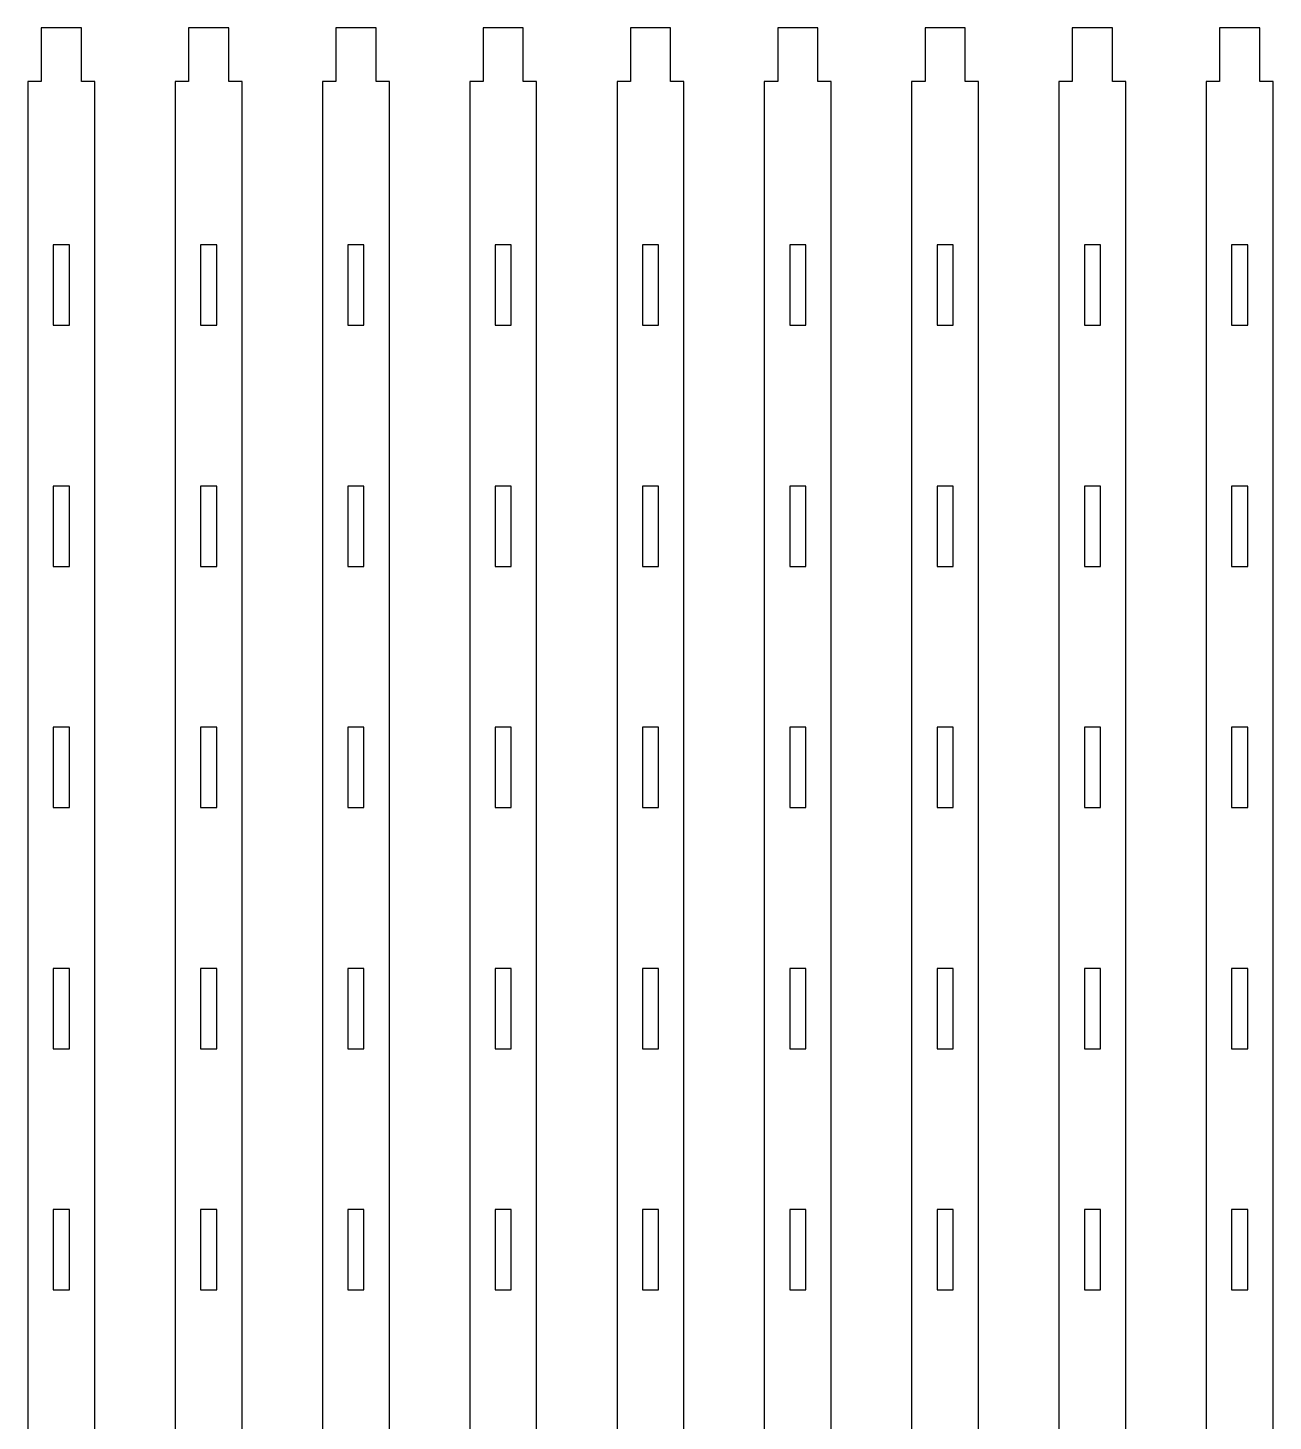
# Model space of a CAD drawing. Extents: x 154 to 431, y 120 to 710.
# Drawn here: x 154.1 to 417.7, y 415.2 to 710 of the extents above; entities that cross this region are included whole.
import ezdxf

# ---------------------------------------------------------------- set-up
doc = ezdxf.new("R2010")
doc.units = 0
doc.header["$MEASUREMENT"] = 0
doc.layers.get('0').update_dxf_attribs({"linetype": 'CONTINUOUS'})

# ---------------------------------------------------------------- blocks, each defined once
blk = doc.blocks.new('BLOCK_173')
at = {"color": 7}
blk.add_lwpolyline([(412.33, 647.05), (412.33, 664.06)], dxfattribs=at)
blk = doc.blocks.new('BLOCK_174')
at = {"color": 7}
blk.add_lwpolyline([(412.33, 664.06), (408.93, 664.06)], dxfattribs=at)
blk = doc.blocks.new('BLOCK_175')
at = {"color": 7}
blk.add_lwpolyline([(408.93, 664.06), (408.93, 647.05)], dxfattribs=at)
blk = doc.blocks.new('BLOCK_176')
at = {"color": 7}
blk.add_lwpolyline([(408.93, 647.05), (412.33, 647.05)], dxfattribs=at)
blk = doc.blocks.new('BLOCK_177')
at = {"color": 7}
blk.add_lwpolyline([(412.33, 596.02), (412.33, 613.03)], dxfattribs=at)
blk = doc.blocks.new('BLOCK_178')
at = {"color": 7}
blk.add_lwpolyline([(412.33, 613.03), (408.93, 613.03)], dxfattribs=at)
blk = doc.blocks.new('BLOCK_179')
at = {"color": 7}
blk.add_lwpolyline([(408.93, 613.03), (408.93, 596.02)], dxfattribs=at)
blk = doc.blocks.new('BLOCK_180')
at = {"color": 7}
blk.add_lwpolyline([(408.93, 596.02), (412.33, 596.02)], dxfattribs=at)
blk = doc.blocks.new('BLOCK_181')
at = {"color": 7}
blk.add_lwpolyline([(412.33, 545), (412.33, 562.01)], dxfattribs=at)
blk = doc.blocks.new('BLOCK_182')
at = {"color": 7}
blk.add_lwpolyline([(412.33, 562.01), (408.93, 562.01)], dxfattribs=at)
blk = doc.blocks.new('BLOCK_183')
at = {"color": 7}
blk.add_lwpolyline([(408.93, 562.01), (408.93, 545)], dxfattribs=at)
blk = doc.blocks.new('BLOCK_184')
at = {"color": 7}
blk.add_lwpolyline([(408.93, 545), (412.33, 545)], dxfattribs=at)
blk = doc.blocks.new('BLOCK_185')
at = {"color": 7}
blk.add_lwpolyline([(412.33, 493.98), (412.33, 510.98)], dxfattribs=at)
blk = doc.blocks.new('BLOCK_186')
at = {"color": 7}
blk.add_lwpolyline([(412.33, 510.98), (408.93, 510.98)], dxfattribs=at)
blk = doc.blocks.new('BLOCK_187')
at = {"color": 7}
blk.add_lwpolyline([(408.93, 510.98), (408.93, 493.98)], dxfattribs=at)
blk = doc.blocks.new('BLOCK_188')
at = {"color": 7}
blk.add_lwpolyline([(408.93, 493.98), (412.33, 493.98)], dxfattribs=at)
blk = doc.blocks.new('BLOCK_189')
at = {"color": 7}
blk.add_lwpolyline([(412.33, 442.95), (412.33, 459.96)], dxfattribs=at)
blk = doc.blocks.new('BLOCK_190')
at = {"color": 7}
blk.add_lwpolyline([(412.33, 459.96), (408.93, 459.96)], dxfattribs=at)
blk = doc.blocks.new('BLOCK_191')
at = {"color": 7}
blk.add_lwpolyline([(408.93, 459.96), (408.93, 442.95)], dxfattribs=at)
blk = doc.blocks.new('BLOCK_192')
at = {"color": 7}
blk.add_lwpolyline([(408.93, 442.95), (412.33, 442.95)], dxfattribs=at)
blk = doc.blocks.new('BLOCK_197')
at = {"color": 7}
blk.add_lwpolyline([(403.55, 698.64), (403.55, 255.3)], dxfattribs=at)
blk = doc.blocks.new('BLOCK_198')
at = {"color": 7}
blk.add_lwpolyline([(406.38, 698.64), (403.55, 698.64)], dxfattribs=at)
blk = doc.blocks.new('BLOCK_199')
at = {"color": 7}
blk.add_lwpolyline([(406.38, 709.98), (406.38, 698.64)], dxfattribs=at)
blk = doc.blocks.new('BLOCK_200')
at = {"color": 7}
blk.add_lwpolyline([(414.89, 709.98), (406.38, 709.98)], dxfattribs=at)
blk = doc.blocks.new('BLOCK_201')
at = {"color": 7}
blk.add_lwpolyline([(414.89, 698.64), (414.89, 709.98)], dxfattribs=at)
blk = doc.blocks.new('BLOCK_202')
at = {"color": 7}
blk.add_lwpolyline([(417.72, 255.3), (417.72, 698.64)], dxfattribs=at)
blk = doc.blocks.new('BLOCK_216')
at = {"color": 7}
blk.add_lwpolyline([(417.72, 698.64), (414.89, 698.64)], dxfattribs=at)
blk = doc.blocks.new('BLOCK_217')
at = {"color": 7}
blk.add_lwpolyline([(381.15, 647.05), (381.15, 664.06)], dxfattribs=at)
blk = doc.blocks.new('BLOCK_218')
at = {"color": 7}
blk.add_lwpolyline([(381.15, 664.06), (377.75, 664.06)], dxfattribs=at)
blk = doc.blocks.new('BLOCK_219')
at = {"color": 7}
blk.add_lwpolyline([(377.75, 664.06), (377.75, 647.05)], dxfattribs=at)
blk = doc.blocks.new('BLOCK_220')
at = {"color": 7}
blk.add_lwpolyline([(377.75, 647.05), (381.15, 647.05)], dxfattribs=at)
blk = doc.blocks.new('BLOCK_221')
at = {"color": 7}
blk.add_lwpolyline([(381.15, 596.02), (381.15, 613.03)], dxfattribs=at)
blk = doc.blocks.new('BLOCK_222')
at = {"color": 7}
blk.add_lwpolyline([(381.15, 613.03), (377.75, 613.03)], dxfattribs=at)
blk = doc.blocks.new('BLOCK_223')
at = {"color": 7}
blk.add_lwpolyline([(377.75, 613.03), (377.75, 596.02)], dxfattribs=at)
blk = doc.blocks.new('BLOCK_224')
at = {"color": 7}
blk.add_lwpolyline([(377.75, 596.02), (381.15, 596.02)], dxfattribs=at)
blk = doc.blocks.new('BLOCK_225')
at = {"color": 7}
blk.add_lwpolyline([(381.15, 545), (381.15, 562.01)], dxfattribs=at)
blk = doc.blocks.new('BLOCK_226')
at = {"color": 7}
blk.add_lwpolyline([(381.15, 562.01), (377.75, 562.01)], dxfattribs=at)
blk = doc.blocks.new('BLOCK_227')
at = {"color": 7}
blk.add_lwpolyline([(377.75, 562.01), (377.75, 545)], dxfattribs=at)
blk = doc.blocks.new('BLOCK_228')
at = {"color": 7}
blk.add_lwpolyline([(377.75, 545), (381.15, 545)], dxfattribs=at)
blk = doc.blocks.new('BLOCK_229')
at = {"color": 7}
blk.add_lwpolyline([(381.15, 493.98), (381.15, 510.98)], dxfattribs=at)
blk = doc.blocks.new('BLOCK_230')
at = {"color": 7}
blk.add_lwpolyline([(381.15, 510.98), (377.75, 510.98)], dxfattribs=at)
blk = doc.blocks.new('BLOCK_231')
at = {"color": 7}
blk.add_lwpolyline([(377.75, 510.98), (377.75, 493.98)], dxfattribs=at)
blk = doc.blocks.new('BLOCK_232')
at = {"color": 7}
blk.add_lwpolyline([(377.75, 493.98), (381.15, 493.98)], dxfattribs=at)
blk = doc.blocks.new('BLOCK_233')
at = {"color": 7}
blk.add_lwpolyline([(381.15, 442.95), (381.15, 459.96)], dxfattribs=at)
blk = doc.blocks.new('BLOCK_234')
at = {"color": 7}
blk.add_lwpolyline([(381.15, 459.96), (377.75, 459.96)], dxfattribs=at)
blk = doc.blocks.new('BLOCK_235')
at = {"color": 7}
blk.add_lwpolyline([(377.75, 459.96), (377.75, 442.95)], dxfattribs=at)
blk = doc.blocks.new('BLOCK_236')
at = {"color": 7}
blk.add_lwpolyline([(377.75, 442.95), (381.15, 442.95)], dxfattribs=at)
blk = doc.blocks.new('BLOCK_241')
at = {"color": 7}
blk.add_lwpolyline([(372.37, 698.64), (372.37, 255.3)], dxfattribs=at)
blk = doc.blocks.new('BLOCK_242')
at = {"color": 7}
blk.add_lwpolyline([(375.2, 698.64), (372.37, 698.64)], dxfattribs=at)
blk = doc.blocks.new('BLOCK_243')
at = {"color": 7}
blk.add_lwpolyline([(375.2, 709.98), (375.2, 698.64)], dxfattribs=at)
blk = doc.blocks.new('BLOCK_244')
at = {"color": 7}
blk.add_lwpolyline([(383.71, 709.98), (375.2, 709.98)], dxfattribs=at)
blk = doc.blocks.new('BLOCK_245')
at = {"color": 7}
blk.add_lwpolyline([(383.71, 698.64), (383.71, 709.98)], dxfattribs=at)
blk = doc.blocks.new('BLOCK_246')
at = {"color": 7}
blk.add_lwpolyline([(386.54, 255.3), (386.54, 698.64)], dxfattribs=at)
blk = doc.blocks.new('BLOCK_259')
at = {"color": 7}
blk.add_lwpolyline([(386.54, 698.64), (383.71, 698.64)], dxfattribs=at)
blk = doc.blocks.new('BLOCK_261')
at = {"color": 7}
blk.add_lwpolyline([(349.97, 647.05), (349.97, 664.06)], dxfattribs=at)
blk = doc.blocks.new('BLOCK_262')
at = {"color": 7}
blk.add_lwpolyline([(349.97, 664.06), (346.57, 664.06)], dxfattribs=at)
blk = doc.blocks.new('BLOCK_263')
at = {"color": 7}
blk.add_lwpolyline([(346.57, 664.06), (346.57, 647.05)], dxfattribs=at)
blk = doc.blocks.new('BLOCK_264')
at = {"color": 7}
blk.add_lwpolyline([(346.57, 647.05), (349.97, 647.05)], dxfattribs=at)
blk = doc.blocks.new('BLOCK_265')
at = {"color": 7}
blk.add_lwpolyline([(349.97, 596.02), (349.97, 613.03)], dxfattribs=at)
blk = doc.blocks.new('BLOCK_266')
at = {"color": 7}
blk.add_lwpolyline([(349.97, 613.03), (346.57, 613.03)], dxfattribs=at)
blk = doc.blocks.new('BLOCK_267')
at = {"color": 7}
blk.add_lwpolyline([(346.57, 613.03), (346.57, 596.02)], dxfattribs=at)
blk = doc.blocks.new('BLOCK_268')
at = {"color": 7}
blk.add_lwpolyline([(346.57, 596.02), (349.97, 596.02)], dxfattribs=at)
blk = doc.blocks.new('BLOCK_269')
at = {"color": 7}
blk.add_lwpolyline([(349.97, 545), (349.97, 562.01)], dxfattribs=at)
blk = doc.blocks.new('BLOCK_270')
at = {"color": 7}
blk.add_lwpolyline([(349.97, 562.01), (346.57, 562.01)], dxfattribs=at)
blk = doc.blocks.new('BLOCK_271')
at = {"color": 7}
blk.add_lwpolyline([(346.57, 562.01), (346.57, 545)], dxfattribs=at)
blk = doc.blocks.new('BLOCK_272')
at = {"color": 7}
blk.add_lwpolyline([(346.57, 545), (349.97, 545)], dxfattribs=at)
blk = doc.blocks.new('BLOCK_273')
at = {"color": 7}
blk.add_lwpolyline([(349.97, 493.98), (349.97, 510.98)], dxfattribs=at)
blk = doc.blocks.new('BLOCK_274')
at = {"color": 7}
blk.add_lwpolyline([(349.97, 510.98), (346.57, 510.98)], dxfattribs=at)
blk = doc.blocks.new('BLOCK_275')
at = {"color": 7}
blk.add_lwpolyline([(346.57, 510.98), (346.57, 493.98)], dxfattribs=at)
blk = doc.blocks.new('BLOCK_276')
at = {"color": 7}
blk.add_lwpolyline([(346.57, 493.98), (349.97, 493.98)], dxfattribs=at)
blk = doc.blocks.new('BLOCK_277')
at = {"color": 7}
blk.add_lwpolyline([(349.97, 442.95), (349.97, 459.96)], dxfattribs=at)
blk = doc.blocks.new('BLOCK_278')
at = {"color": 7}
blk.add_lwpolyline([(349.97, 459.96), (346.57, 459.96)], dxfattribs=at)
blk = doc.blocks.new('BLOCK_279')
at = {"color": 7}
blk.add_lwpolyline([(346.57, 459.96), (346.57, 442.95)], dxfattribs=at)
blk = doc.blocks.new('BLOCK_280')
at = {"color": 7}
blk.add_lwpolyline([(346.57, 442.95), (349.97, 442.95)], dxfattribs=at)
blk = doc.blocks.new('BLOCK_285')
at = {"color": 7}
blk.add_lwpolyline([(341.18, 698.64), (341.18, 255.3)], dxfattribs=at)
blk = doc.blocks.new('BLOCK_286')
at = {"color": 7}
blk.add_lwpolyline([(344.02, 698.64), (341.18, 698.64)], dxfattribs=at)
blk = doc.blocks.new('BLOCK_287')
at = {"color": 7}
blk.add_lwpolyline([(344.02, 709.98), (344.02, 698.64)], dxfattribs=at)
blk = doc.blocks.new('BLOCK_288')
at = {"color": 7}
blk.add_lwpolyline([(352.52, 709.98), (344.02, 709.98)], dxfattribs=at)
blk = doc.blocks.new('BLOCK_289')
at = {"color": 7}
blk.add_lwpolyline([(352.52, 698.64), (352.52, 709.98)], dxfattribs=at)
blk = doc.blocks.new('BLOCK_290')
at = {"color": 7}
blk.add_lwpolyline([(355.36, 255.3), (355.36, 698.64)], dxfattribs=at)
blk = doc.blocks.new('BLOCK_304')
at = {"color": 7}
blk.add_lwpolyline([(355.36, 698.64), (352.52, 698.64)], dxfattribs=at)
blk = doc.blocks.new('BLOCK_305')
at = {"color": 7}
blk.add_lwpolyline([(318.79, 647.05), (318.79, 664.06)], dxfattribs=at)
blk = doc.blocks.new('BLOCK_306')
at = {"color": 7}
blk.add_lwpolyline([(318.79, 664.06), (315.39, 664.06)], dxfattribs=at)
blk = doc.blocks.new('BLOCK_307')
at = {"color": 7}
blk.add_lwpolyline([(315.39, 664.06), (315.39, 647.05)], dxfattribs=at)
blk = doc.blocks.new('BLOCK_308')
at = {"color": 7}
blk.add_lwpolyline([(315.39, 647.05), (318.79, 647.05)], dxfattribs=at)
blk = doc.blocks.new('BLOCK_309')
at = {"color": 7}
blk.add_lwpolyline([(318.79, 596.02), (318.79, 613.03)], dxfattribs=at)
blk = doc.blocks.new('BLOCK_310')
at = {"color": 7}
blk.add_lwpolyline([(318.79, 613.03), (315.39, 613.03)], dxfattribs=at)
blk = doc.blocks.new('BLOCK_311')
at = {"color": 7}
blk.add_lwpolyline([(315.39, 613.03), (315.39, 596.02)], dxfattribs=at)
blk = doc.blocks.new('BLOCK_312')
at = {"color": 7}
blk.add_lwpolyline([(315.39, 596.02), (318.79, 596.02)], dxfattribs=at)
blk = doc.blocks.new('BLOCK_313')
at = {"color": 7}
blk.add_lwpolyline([(318.79, 545), (318.79, 562.01)], dxfattribs=at)
blk = doc.blocks.new('BLOCK_314')
at = {"color": 7}
blk.add_lwpolyline([(318.79, 562.01), (315.39, 562.01)], dxfattribs=at)
blk = doc.blocks.new('BLOCK_315')
at = {"color": 7}
blk.add_lwpolyline([(315.39, 562.01), (315.39, 545)], dxfattribs=at)
blk = doc.blocks.new('BLOCK_316')
at = {"color": 7}
blk.add_lwpolyline([(315.39, 545), (318.79, 545)], dxfattribs=at)
blk = doc.blocks.new('BLOCK_317')
at = {"color": 7}
blk.add_lwpolyline([(318.79, 493.98), (318.79, 510.98)], dxfattribs=at)
blk = doc.blocks.new('BLOCK_318')
at = {"color": 7}
blk.add_lwpolyline([(318.79, 510.98), (315.39, 510.98)], dxfattribs=at)
blk = doc.blocks.new('BLOCK_319')
at = {"color": 7}
blk.add_lwpolyline([(315.39, 510.98), (315.39, 493.98)], dxfattribs=at)
blk = doc.blocks.new('BLOCK_320')
at = {"color": 7}
blk.add_lwpolyline([(315.39, 493.98), (318.79, 493.98)], dxfattribs=at)
blk = doc.blocks.new('BLOCK_321')
at = {"color": 7}
blk.add_lwpolyline([(318.79, 442.95), (318.79, 459.96)], dxfattribs=at)
blk = doc.blocks.new('BLOCK_322')
at = {"color": 7}
blk.add_lwpolyline([(318.79, 459.96), (315.39, 459.96)], dxfattribs=at)
blk = doc.blocks.new('BLOCK_323')
at = {"color": 7}
blk.add_lwpolyline([(315.39, 459.96), (315.39, 442.95)], dxfattribs=at)
blk = doc.blocks.new('BLOCK_324')
at = {"color": 7}
blk.add_lwpolyline([(315.39, 442.95), (318.79, 442.95)], dxfattribs=at)
blk = doc.blocks.new('BLOCK_329')
at = {"color": 7}
blk.add_lwpolyline([(310, 698.64), (310, 255.3)], dxfattribs=at)
blk = doc.blocks.new('BLOCK_330')
at = {"color": 7}
blk.add_lwpolyline([(312.84, 709.98), (312.84, 698.64)], dxfattribs=at)
blk = doc.blocks.new('BLOCK_331')
at = {"color": 7}
blk.add_lwpolyline([(321.34, 709.98), (312.84, 709.98)], dxfattribs=at)
blk = doc.blocks.new('BLOCK_332')
at = {"color": 7}
blk.add_lwpolyline([(321.34, 698.64), (321.34, 709.98)], dxfattribs=at)
blk = doc.blocks.new('BLOCK_333')
at = {"color": 7}
blk.add_lwpolyline([(324.18, 255.3), (324.18, 698.64)], dxfattribs=at)
blk = doc.blocks.new('BLOCK_345')
at = {"color": 7}
blk.add_lwpolyline([(312.84, 698.64), (310, 698.64)], dxfattribs=at)
blk = doc.blocks.new('BLOCK_347')
at = {"color": 7}
blk.add_lwpolyline([(324.18, 698.64), (321.34, 698.64)], dxfattribs=at)
blk = doc.blocks.new('BLOCK_349')
at = {"color": 7}
blk.add_lwpolyline([(287.61, 647.05), (287.61, 664.06)], dxfattribs=at)
blk = doc.blocks.new('BLOCK_350')
at = {"color": 7}
blk.add_lwpolyline([(287.61, 664.06), (284.21, 664.06)], dxfattribs=at)
blk = doc.blocks.new('BLOCK_351')
at = {"color": 7}
blk.add_lwpolyline([(284.21, 664.06), (284.21, 647.05)], dxfattribs=at)
blk = doc.blocks.new('BLOCK_352')
at = {"color": 7}
blk.add_lwpolyline([(284.21, 647.05), (287.61, 647.05)], dxfattribs=at)
blk = doc.blocks.new('BLOCK_353')
at = {"color": 7}
blk.add_lwpolyline([(287.61, 596.02), (287.61, 613.03)], dxfattribs=at)
blk = doc.blocks.new('BLOCK_354')
at = {"color": 7}
blk.add_lwpolyline([(287.61, 613.03), (284.21, 613.03)], dxfattribs=at)
blk = doc.blocks.new('BLOCK_355')
at = {"color": 7}
blk.add_lwpolyline([(284.21, 613.03), (284.21, 596.02)], dxfattribs=at)
blk = doc.blocks.new('BLOCK_356')
at = {"color": 7}
blk.add_lwpolyline([(284.21, 596.02), (287.61, 596.02)], dxfattribs=at)
blk = doc.blocks.new('BLOCK_357')
at = {"color": 7}
blk.add_lwpolyline([(287.61, 545), (287.61, 562.01)], dxfattribs=at)
blk = doc.blocks.new('BLOCK_358')
at = {"color": 7}
blk.add_lwpolyline([(287.61, 562.01), (284.21, 562.01)], dxfattribs=at)
blk = doc.blocks.new('BLOCK_359')
at = {"color": 7}
blk.add_lwpolyline([(284.21, 562.01), (284.21, 545)], dxfattribs=at)
blk = doc.blocks.new('BLOCK_360')
at = {"color": 7}
blk.add_lwpolyline([(284.21, 545), (287.61, 545)], dxfattribs=at)
blk = doc.blocks.new('BLOCK_361')
at = {"color": 7}
blk.add_lwpolyline([(287.61, 493.98), (287.61, 510.98)], dxfattribs=at)
blk = doc.blocks.new('BLOCK_362')
at = {"color": 7}
blk.add_lwpolyline([(287.61, 510.98), (284.21, 510.98)], dxfattribs=at)
blk = doc.blocks.new('BLOCK_363')
at = {"color": 7}
blk.add_lwpolyline([(284.21, 510.98), (284.21, 493.98)], dxfattribs=at)
blk = doc.blocks.new('BLOCK_364')
at = {"color": 7}
blk.add_lwpolyline([(284.21, 493.98), (287.61, 493.98)], dxfattribs=at)
blk = doc.blocks.new('BLOCK_365')
at = {"color": 7}
blk.add_lwpolyline([(287.61, 442.95), (287.61, 459.96)], dxfattribs=at)
blk = doc.blocks.new('BLOCK_366')
at = {"color": 7}
blk.add_lwpolyline([(287.61, 459.96), (284.21, 459.96)], dxfattribs=at)
blk = doc.blocks.new('BLOCK_367')
at = {"color": 7}
blk.add_lwpolyline([(284.21, 459.96), (284.21, 442.95)], dxfattribs=at)
blk = doc.blocks.new('BLOCK_368')
at = {"color": 7}
blk.add_lwpolyline([(284.21, 442.95), (287.61, 442.95)], dxfattribs=at)
blk = doc.blocks.new('BLOCK_373')
at = {"color": 7}
blk.add_lwpolyline([(278.82, 698.64), (278.82, 255.3)], dxfattribs=at)
blk = doc.blocks.new('BLOCK_374')
at = {"color": 7}
blk.add_lwpolyline([(290.16, 709.98), (281.66, 709.98)], dxfattribs=at)
blk = doc.blocks.new('BLOCK_375')
at = {"color": 7}
blk.add_lwpolyline([(293, 255.3), (293, 698.64)], dxfattribs=at)
blk = doc.blocks.new('BLOCK_386')
at = {"color": 7}
blk.add_lwpolyline([(281.66, 698.64), (278.82, 698.64)], dxfattribs=at)
blk = doc.blocks.new('BLOCK_388')
at = {"color": 7}
blk.add_lwpolyline([(293, 698.64), (290.16, 698.64)], dxfattribs=at)
blk = doc.blocks.new('BLOCK_391')
at = {"color": 7}
blk.add_lwpolyline([(281.66, 709.98), (281.66, 698.64)], dxfattribs=at)
blk = doc.blocks.new('BLOCK_392')
at = {"color": 7}
blk.add_lwpolyline([(290.16, 698.64), (290.16, 709.98)], dxfattribs=at)
blk = doc.blocks.new('BLOCK_393')
at = {"color": 7}
blk.add_lwpolyline([(256.43, 647.05), (256.43, 664.06)], dxfattribs=at)
blk = doc.blocks.new('BLOCK_394')
at = {"color": 7}
blk.add_lwpolyline([(256.43, 664.06), (253.03, 664.06)], dxfattribs=at)
blk = doc.blocks.new('BLOCK_395')
at = {"color": 7}
blk.add_lwpolyline([(253.03, 664.06), (253.03, 647.05)], dxfattribs=at)
blk = doc.blocks.new('BLOCK_396')
at = {"color": 7}
blk.add_lwpolyline([(253.03, 647.05), (256.43, 647.05)], dxfattribs=at)
blk = doc.blocks.new('BLOCK_397')
at = {"color": 7}
blk.add_lwpolyline([(256.43, 596.02), (256.43, 613.03)], dxfattribs=at)
blk = doc.blocks.new('BLOCK_398')
at = {"color": 7}
blk.add_lwpolyline([(256.43, 613.03), (253.03, 613.03)], dxfattribs=at)
blk = doc.blocks.new('BLOCK_399')
at = {"color": 7}
blk.add_lwpolyline([(253.03, 613.03), (253.03, 596.02)], dxfattribs=at)
blk = doc.blocks.new('BLOCK_400')
at = {"color": 7}
blk.add_lwpolyline([(253.03, 596.02), (256.43, 596.02)], dxfattribs=at)
blk = doc.blocks.new('BLOCK_401')
at = {"color": 7}
blk.add_lwpolyline([(256.43, 545), (256.43, 562.01)], dxfattribs=at)
blk = doc.blocks.new('BLOCK_402')
at = {"color": 7}
blk.add_lwpolyline([(256.43, 562.01), (253.03, 562.01)], dxfattribs=at)
blk = doc.blocks.new('BLOCK_403')
at = {"color": 7}
blk.add_lwpolyline([(253.03, 562.01), (253.03, 545)], dxfattribs=at)
blk = doc.blocks.new('BLOCK_404')
at = {"color": 7}
blk.add_lwpolyline([(253.03, 545), (256.43, 545)], dxfattribs=at)
blk = doc.blocks.new('BLOCK_405')
at = {"color": 7}
blk.add_lwpolyline([(256.43, 493.98), (256.43, 510.98)], dxfattribs=at)
blk = doc.blocks.new('BLOCK_406')
at = {"color": 7}
blk.add_lwpolyline([(256.43, 510.98), (253.03, 510.98)], dxfattribs=at)
blk = doc.blocks.new('BLOCK_407')
at = {"color": 7}
blk.add_lwpolyline([(253.03, 510.98), (253.03, 493.98)], dxfattribs=at)
blk = doc.blocks.new('BLOCK_408')
at = {"color": 7}
blk.add_lwpolyline([(253.03, 493.98), (256.43, 493.98)], dxfattribs=at)
blk = doc.blocks.new('BLOCK_409')
at = {"color": 7}
blk.add_lwpolyline([(256.43, 442.95), (256.43, 459.96)], dxfattribs=at)
blk = doc.blocks.new('BLOCK_410')
at = {"color": 7}
blk.add_lwpolyline([(256.43, 459.96), (253.03, 459.96)], dxfattribs=at)
blk = doc.blocks.new('BLOCK_411')
at = {"color": 7}
blk.add_lwpolyline([(253.03, 459.96), (253.03, 442.95)], dxfattribs=at)
blk = doc.blocks.new('BLOCK_412')
at = {"color": 7}
blk.add_lwpolyline([(253.03, 442.95), (256.43, 442.95)], dxfattribs=at)
blk = doc.blocks.new('BLOCK_417')
at = {"color": 7}
blk.add_lwpolyline([(247.64, 698.64), (247.64, 255.3)], dxfattribs=at)
blk = doc.blocks.new('BLOCK_418')
at = {"color": 7}
blk.add_lwpolyline([(258.98, 709.98), (250.48, 709.98)], dxfattribs=at)
blk = doc.blocks.new('BLOCK_419')
at = {"color": 7}
blk.add_lwpolyline([(258.98, 698.64), (258.98, 709.98)], dxfattribs=at)
blk = doc.blocks.new('BLOCK_420')
at = {"color": 7}
blk.add_lwpolyline([(261.81, 255.3), (261.81, 698.64)], dxfattribs=at)
blk = doc.blocks.new('BLOCK_433')
at = {"color": 7}
blk.add_lwpolyline([(250.48, 709.98), (250.48, 698.64)], dxfattribs=at)
blk = doc.blocks.new('BLOCK_434')
at = {"color": 7}
blk.add_lwpolyline([(250.48, 698.64), (247.64, 698.64)], dxfattribs=at)
blk = doc.blocks.new('BLOCK_436')
at = {"color": 7}
blk.add_lwpolyline([(261.81, 698.64), (258.98, 698.64)], dxfattribs=at)
blk = doc.blocks.new('BLOCK_437')
at = {"color": 7}
blk.add_lwpolyline([(225.25, 647.05), (225.25, 664.06)], dxfattribs=at)
blk = doc.blocks.new('BLOCK_438')
at = {"color": 7}
blk.add_lwpolyline([(225.25, 664.06), (221.85, 664.06)], dxfattribs=at)
blk = doc.blocks.new('BLOCK_439')
at = {"color": 7}
blk.add_lwpolyline([(221.85, 664.06), (221.85, 647.05)], dxfattribs=at)
blk = doc.blocks.new('BLOCK_440')
at = {"color": 7}
blk.add_lwpolyline([(221.85, 647.05), (225.25, 647.05)], dxfattribs=at)
blk = doc.blocks.new('BLOCK_441')
at = {"color": 7}
blk.add_lwpolyline([(225.25, 596.02), (225.25, 613.03)], dxfattribs=at)
blk = doc.blocks.new('BLOCK_442')
at = {"color": 7}
blk.add_lwpolyline([(225.25, 613.03), (221.85, 613.03)], dxfattribs=at)
blk = doc.blocks.new('BLOCK_443')
at = {"color": 7}
blk.add_lwpolyline([(221.85, 613.03), (221.85, 596.02)], dxfattribs=at)
blk = doc.blocks.new('BLOCK_444')
at = {"color": 7}
blk.add_lwpolyline([(221.85, 596.02), (225.25, 596.02)], dxfattribs=at)
blk = doc.blocks.new('BLOCK_445')
at = {"color": 7}
blk.add_lwpolyline([(225.25, 545), (225.25, 562.01)], dxfattribs=at)
blk = doc.blocks.new('BLOCK_446')
at = {"color": 7}
blk.add_lwpolyline([(225.25, 562.01), (221.85, 562.01)], dxfattribs=at)
blk = doc.blocks.new('BLOCK_447')
at = {"color": 7}
blk.add_lwpolyline([(221.85, 562.01), (221.85, 545)], dxfattribs=at)
blk = doc.blocks.new('BLOCK_448')
at = {"color": 7}
blk.add_lwpolyline([(221.85, 545), (225.25, 545)], dxfattribs=at)
blk = doc.blocks.new('BLOCK_449')
at = {"color": 7}
blk.add_lwpolyline([(225.25, 493.98), (225.25, 510.98)], dxfattribs=at)
blk = doc.blocks.new('BLOCK_450')
at = {"color": 7}
blk.add_lwpolyline([(225.25, 510.98), (221.85, 510.98)], dxfattribs=at)
blk = doc.blocks.new('BLOCK_451')
at = {"color": 7}
blk.add_lwpolyline([(221.85, 510.98), (221.85, 493.98)], dxfattribs=at)
blk = doc.blocks.new('BLOCK_452')
at = {"color": 7}
blk.add_lwpolyline([(221.85, 493.98), (225.25, 493.98)], dxfattribs=at)
blk = doc.blocks.new('BLOCK_453')
at = {"color": 7}
blk.add_lwpolyline([(225.25, 442.95), (225.25, 459.96)], dxfattribs=at)
blk = doc.blocks.new('BLOCK_454')
at = {"color": 7}
blk.add_lwpolyline([(225.25, 459.96), (221.85, 459.96)], dxfattribs=at)
blk = doc.blocks.new('BLOCK_455')
at = {"color": 7}
blk.add_lwpolyline([(221.85, 459.96), (221.85, 442.95)], dxfattribs=at)
blk = doc.blocks.new('BLOCK_456')
at = {"color": 7}
blk.add_lwpolyline([(221.85, 442.95), (225.25, 442.95)], dxfattribs=at)
blk = doc.blocks.new('BLOCK_461')
at = {"color": 7}
blk.add_lwpolyline([(216.46, 698.64), (216.46, 255.3)], dxfattribs=at)
blk = doc.blocks.new('BLOCK_462')
at = {"color": 7}
blk.add_lwpolyline([(219.3, 709.98), (219.3, 698.64)], dxfattribs=at)
blk = doc.blocks.new('BLOCK_463')
at = {"color": 7}
blk.add_lwpolyline([(227.8, 709.98), (219.3, 709.98)], dxfattribs=at)
blk = doc.blocks.new('BLOCK_464')
at = {"color": 7}
blk.add_lwpolyline([(227.8, 698.64), (227.8, 709.98)], dxfattribs=at)
blk = doc.blocks.new('BLOCK_465')
at = {"color": 7}
blk.add_lwpolyline([(230.63, 255.3), (230.63, 698.64)], dxfattribs=at)
blk = doc.blocks.new('BLOCK_477')
at = {"color": 7}
blk.add_lwpolyline([(219.3, 698.64), (216.46, 698.64)], dxfattribs=at)
blk = doc.blocks.new('BLOCK_479')
at = {"color": 7}
blk.add_lwpolyline([(230.63, 698.64), (227.8, 698.64)], dxfattribs=at)
blk = doc.blocks.new('BLOCK_481')
at = {"color": 7}
blk.add_lwpolyline([(194.07, 647.05), (194.07, 664.06)], dxfattribs=at)
blk = doc.blocks.new('BLOCK_482')
at = {"color": 7}
blk.add_lwpolyline([(194.07, 664.06), (190.67, 664.06)], dxfattribs=at)
blk = doc.blocks.new('BLOCK_483')
at = {"color": 7}
blk.add_lwpolyline([(190.67, 664.06), (190.67, 647.05)], dxfattribs=at)
blk = doc.blocks.new('BLOCK_484')
at = {"color": 7}
blk.add_lwpolyline([(190.67, 647.05), (194.07, 647.05)], dxfattribs=at)
blk = doc.blocks.new('BLOCK_485')
at = {"color": 7}
blk.add_lwpolyline([(194.07, 596.02), (194.07, 613.03)], dxfattribs=at)
blk = doc.blocks.new('BLOCK_486')
at = {"color": 7}
blk.add_lwpolyline([(194.07, 613.03), (190.67, 613.03)], dxfattribs=at)
blk = doc.blocks.new('BLOCK_487')
at = {"color": 7}
blk.add_lwpolyline([(190.67, 613.03), (190.67, 596.02)], dxfattribs=at)
blk = doc.blocks.new('BLOCK_488')
at = {"color": 7}
blk.add_lwpolyline([(190.67, 596.02), (194.07, 596.02)], dxfattribs=at)
blk = doc.blocks.new('BLOCK_489')
at = {"color": 7}
blk.add_lwpolyline([(194.07, 545), (194.07, 562.01)], dxfattribs=at)
blk = doc.blocks.new('BLOCK_490')
at = {"color": 7}
blk.add_lwpolyline([(194.07, 562.01), (190.67, 562.01)], dxfattribs=at)
blk = doc.blocks.new('BLOCK_491')
at = {"color": 7}
blk.add_lwpolyline([(190.67, 562.01), (190.67, 545)], dxfattribs=at)
blk = doc.blocks.new('BLOCK_492')
at = {"color": 7}
blk.add_lwpolyline([(190.67, 545), (194.07, 545)], dxfattribs=at)
blk = doc.blocks.new('BLOCK_493')
at = {"color": 7}
blk.add_lwpolyline([(194.07, 493.98), (194.07, 510.98)], dxfattribs=at)
blk = doc.blocks.new('BLOCK_494')
at = {"color": 7}
blk.add_lwpolyline([(194.07, 510.98), (190.67, 510.98)], dxfattribs=at)
blk = doc.blocks.new('BLOCK_495')
at = {"color": 7}
blk.add_lwpolyline([(190.67, 510.98), (190.67, 493.98)], dxfattribs=at)
blk = doc.blocks.new('BLOCK_496')
at = {"color": 7}
blk.add_lwpolyline([(190.67, 493.98), (194.07, 493.98)], dxfattribs=at)
blk = doc.blocks.new('BLOCK_497')
at = {"color": 7}
blk.add_lwpolyline([(194.07, 442.95), (194.07, 459.96)], dxfattribs=at)
blk = doc.blocks.new('BLOCK_498')
at = {"color": 7}
blk.add_lwpolyline([(194.07, 459.96), (190.67, 459.96)], dxfattribs=at)
blk = doc.blocks.new('BLOCK_499')
at = {"color": 7}
blk.add_lwpolyline([(190.67, 459.96), (190.67, 442.95)], dxfattribs=at)
blk = doc.blocks.new('BLOCK_500')
at = {"color": 7}
blk.add_lwpolyline([(190.67, 442.95), (194.07, 442.95)], dxfattribs=at)
blk = doc.blocks.new('BLOCK_505')
at = {"color": 7}
blk.add_lwpolyline([(185.28, 698.64), (185.28, 255.3)], dxfattribs=at)
blk = doc.blocks.new('BLOCK_506')
at = {"color": 7}
blk.add_lwpolyline([(188.11, 709.98), (188.11, 698.64)], dxfattribs=at)
blk = doc.blocks.new('BLOCK_507')
at = {"color": 7}
blk.add_lwpolyline([(196.62, 709.98), (188.11, 709.98)], dxfattribs=at)
blk = doc.blocks.new('BLOCK_508')
at = {"color": 7}
blk.add_lwpolyline([(196.62, 698.64), (196.62, 709.98)], dxfattribs=at)
blk = doc.blocks.new('BLOCK_509')
at = {"color": 7}
blk.add_lwpolyline([(199.45, 698.64), (196.62, 698.64)], dxfattribs=at)
blk = doc.blocks.new('BLOCK_510')
at = {"color": 7}
blk.add_lwpolyline([(199.45, 255.3), (199.45, 698.64)], dxfattribs=at)
blk = doc.blocks.new('BLOCK_524')
at = {"color": 7}
blk.add_lwpolyline([(188.11, 698.64), (185.28, 698.64)], dxfattribs=at)
blk = doc.blocks.new('BLOCK_525')
at = {"color": 7}
blk.add_lwpolyline([(162.89, 647.05), (162.89, 664.06)], dxfattribs=at)
blk = doc.blocks.new('BLOCK_526')
at = {"color": 7}
blk.add_lwpolyline([(162.89, 664.06), (159.48, 664.06)], dxfattribs=at)
blk = doc.blocks.new('BLOCK_527')
at = {"color": 7}
blk.add_lwpolyline([(159.48, 664.06), (159.48, 647.05)], dxfattribs=at)
blk = doc.blocks.new('BLOCK_528')
at = {"color": 7}
blk.add_lwpolyline([(159.48, 647.05), (162.89, 647.05)], dxfattribs=at)
blk = doc.blocks.new('BLOCK_529')
at = {"color": 7}
blk.add_lwpolyline([(162.89, 596.02), (162.89, 613.03)], dxfattribs=at)
blk = doc.blocks.new('BLOCK_530')
at = {"color": 7}
blk.add_lwpolyline([(162.89, 613.03), (159.48, 613.03)], dxfattribs=at)
blk = doc.blocks.new('BLOCK_531')
at = {"color": 7}
blk.add_lwpolyline([(159.48, 613.03), (159.48, 596.02)], dxfattribs=at)
blk = doc.blocks.new('BLOCK_532')
at = {"color": 7}
blk.add_lwpolyline([(159.48, 596.02), (162.89, 596.02)], dxfattribs=at)
blk = doc.blocks.new('BLOCK_533')
at = {"color": 7}
blk.add_lwpolyline([(162.89, 545), (162.89, 562.01)], dxfattribs=at)
blk = doc.blocks.new('BLOCK_534')
at = {"color": 7}
blk.add_lwpolyline([(162.89, 562.01), (159.48, 562.01)], dxfattribs=at)
blk = doc.blocks.new('BLOCK_535')
at = {"color": 7}
blk.add_lwpolyline([(159.48, 562.01), (159.48, 545)], dxfattribs=at)
blk = doc.blocks.new('BLOCK_536')
at = {"color": 7}
blk.add_lwpolyline([(159.48, 545), (162.89, 545)], dxfattribs=at)
blk = doc.blocks.new('BLOCK_537')
at = {"color": 7}
blk.add_lwpolyline([(162.89, 493.98), (162.89, 510.98)], dxfattribs=at)
blk = doc.blocks.new('BLOCK_538')
at = {"color": 7}
blk.add_lwpolyline([(162.89, 510.98), (159.48, 510.98)], dxfattribs=at)
blk = doc.blocks.new('BLOCK_539')
at = {"color": 7}
blk.add_lwpolyline([(159.48, 510.98), (159.48, 493.98)], dxfattribs=at)
blk = doc.blocks.new('BLOCK_540')
at = {"color": 7}
blk.add_lwpolyline([(159.48, 493.98), (162.89, 493.98)], dxfattribs=at)
blk = doc.blocks.new('BLOCK_541')
at = {"color": 7}
blk.add_lwpolyline([(162.89, 442.95), (162.89, 459.96)], dxfattribs=at)
blk = doc.blocks.new('BLOCK_542')
at = {"color": 7}
blk.add_lwpolyline([(162.89, 459.96), (159.48, 459.96)], dxfattribs=at)
blk = doc.blocks.new('BLOCK_543')
at = {"color": 7}
blk.add_lwpolyline([(159.48, 459.96), (159.48, 442.95)], dxfattribs=at)
blk = doc.blocks.new('BLOCK_544')
at = {"color": 7}
blk.add_lwpolyline([(159.48, 442.95), (162.89, 442.95)], dxfattribs=at)
blk = doc.blocks.new('BLOCK_549')
at = {"color": 7}
blk.add_lwpolyline([(154.1, 698.64), (154.1, 255.3)], dxfattribs=at)
blk = doc.blocks.new('BLOCK_550')
at = {"color": 7}
blk.add_lwpolyline([(165.44, 709.98), (156.93, 709.98)], dxfattribs=at)
blk = doc.blocks.new('BLOCK_551')
at = {"color": 7}
blk.add_lwpolyline([(168.27, 255.3), (168.27, 698.64)], dxfattribs=at)
blk = doc.blocks.new('BLOCK_562')
at = {"color": 7}
blk.add_lwpolyline([(156.93, 698.64), (154.1, 698.64)], dxfattribs=at)
blk = doc.blocks.new('BLOCK_565')
at = {"color": 7}
blk.add_lwpolyline([(165.44, 698.64), (165.44, 709.98)], dxfattribs=at)
blk = doc.blocks.new('BLOCK_567')
at = {"color": 7}
blk.add_lwpolyline([(156.93, 709.98), (156.93, 698.64)], dxfattribs=at)
blk = doc.blocks.new('BLOCK_568')
at = {"color": 7}
blk.add_lwpolyline([(168.27, 698.64), (165.44, 698.64)], dxfattribs=at)

msp = doc.modelspace()

# ---------------------------------------------------------------- block references
for name in ['BLOCK_550', 'BLOCK_567', 'BLOCK_565', 'BLOCK_506', 'BLOCK_507', 'BLOCK_508', 'BLOCK_462', 'BLOCK_463', 'BLOCK_464', 'BLOCK_418', 'BLOCK_433', 'BLOCK_419', 'BLOCK_374', 'BLOCK_391', 'BLOCK_392', 'BLOCK_330', 'BLOCK_331', 'BLOCK_332', 'BLOCK_287', 'BLOCK_288', 'BLOCK_289', 'BLOCK_243', 'BLOCK_244', 'BLOCK_245', 'BLOCK_199', 'BLOCK_200', 'BLOCK_201', 'BLOCK_549', 'BLOCK_562', 'BLOCK_568', 'BLOCK_551', 'BLOCK_505', 'BLOCK_524', 'BLOCK_509', 'BLOCK_510', 'BLOCK_461', 'BLOCK_477', 'BLOCK_479', 'BLOCK_465', 'BLOCK_417', 'BLOCK_434', 'BLOCK_436', 'BLOCK_420', 'BLOCK_373', 'BLOCK_386', 'BLOCK_388', 'BLOCK_375', 'BLOCK_329', 'BLOCK_345', 'BLOCK_347', 'BLOCK_333', 'BLOCK_285', 'BLOCK_286', 'BLOCK_304', 'BLOCK_290', 'BLOCK_241', 'BLOCK_242', 'BLOCK_259', 'BLOCK_246', 'BLOCK_197', 'BLOCK_198', 'BLOCK_216', 'BLOCK_202', 'BLOCK_526', 'BLOCK_527', 'BLOCK_525', 'BLOCK_482', 'BLOCK_483', 'BLOCK_481', 'BLOCK_438', 'BLOCK_439', 'BLOCK_437', 'BLOCK_394', 'BLOCK_395', 'BLOCK_393', 'BLOCK_350', 'BLOCK_351', 'BLOCK_349', 'BLOCK_306', 'BLOCK_307', 'BLOCK_305', 'BLOCK_262', 'BLOCK_263', 'BLOCK_261', 'BLOCK_218', 'BLOCK_219', 'BLOCK_217', 'BLOCK_174', 'BLOCK_175', 'BLOCK_173', 'BLOCK_528', 'BLOCK_484', 'BLOCK_440', 'BLOCK_396', 'BLOCK_352', 'BLOCK_308', 'BLOCK_264', 'BLOCK_220', 'BLOCK_176', 'BLOCK_530', 'BLOCK_531', 'BLOCK_529', 'BLOCK_486', 'BLOCK_487', 'BLOCK_485', 'BLOCK_442', 'BLOCK_443', 'BLOCK_441', 'BLOCK_398', 'BLOCK_399', 'BLOCK_397', 'BLOCK_354', 'BLOCK_355', 'BLOCK_353', 'BLOCK_310', 'BLOCK_311', 'BLOCK_309', 'BLOCK_266', 'BLOCK_267', 'BLOCK_265', 'BLOCK_222', 'BLOCK_223', 'BLOCK_221', 'BLOCK_178', 'BLOCK_179', 'BLOCK_177', 'BLOCK_532', 'BLOCK_488', 'BLOCK_444', 'BLOCK_400', 'BLOCK_356', 'BLOCK_312', 'BLOCK_268', 'BLOCK_224', 'BLOCK_180', 'BLOCK_534', 'BLOCK_535', 'BLOCK_533', 'BLOCK_490', 'BLOCK_491', 'BLOCK_489', 'BLOCK_446', 'BLOCK_447', 'BLOCK_445', 'BLOCK_402', 'BLOCK_403', 'BLOCK_401', 'BLOCK_358', 'BLOCK_359', 'BLOCK_357', 'BLOCK_314', 'BLOCK_315', 'BLOCK_313', 'BLOCK_270', 'BLOCK_271', 'BLOCK_269', 'BLOCK_226', 'BLOCK_227', 'BLOCK_225', 'BLOCK_182', 'BLOCK_183', 'BLOCK_181', 'BLOCK_536', 'BLOCK_492', 'BLOCK_448', 'BLOCK_404', 'BLOCK_360', 'BLOCK_316', 'BLOCK_272', 'BLOCK_228', 'BLOCK_184', 'BLOCK_538', 'BLOCK_539', 'BLOCK_537', 'BLOCK_494', 'BLOCK_495', 'BLOCK_493', 'BLOCK_450', 'BLOCK_451', 'BLOCK_449', 'BLOCK_406', 'BLOCK_407', 'BLOCK_405', 'BLOCK_362', 'BLOCK_363', 'BLOCK_361', 'BLOCK_318', 'BLOCK_319', 'BLOCK_317', 'BLOCK_274', 'BLOCK_275', 'BLOCK_273', 'BLOCK_230', 'BLOCK_231', 'BLOCK_229', 'BLOCK_186', 'BLOCK_187', 'BLOCK_185', 'BLOCK_540', 'BLOCK_496', 'BLOCK_452', 'BLOCK_408', 'BLOCK_364', 'BLOCK_320', 'BLOCK_276', 'BLOCK_232', 'BLOCK_188', 'BLOCK_542', 'BLOCK_543', 'BLOCK_541', 'BLOCK_498', 'BLOCK_499', 'BLOCK_497', 'BLOCK_454', 'BLOCK_455', 'BLOCK_453', 'BLOCK_410', 'BLOCK_411', 'BLOCK_409', 'BLOCK_366', 'BLOCK_367', 'BLOCK_365', 'BLOCK_322', 'BLOCK_323', 'BLOCK_321', 'BLOCK_278', 'BLOCK_279', 'BLOCK_277', 'BLOCK_234', 'BLOCK_235', 'BLOCK_233', 'BLOCK_190', 'BLOCK_191', 'BLOCK_189', 'BLOCK_544', 'BLOCK_500', 'BLOCK_456', 'BLOCK_412', 'BLOCK_368', 'BLOCK_324', 'BLOCK_280', 'BLOCK_236', 'BLOCK_192']:
    msp.add_blockref(name, (0, 0))

doc.saveas('drawing.dxf')
